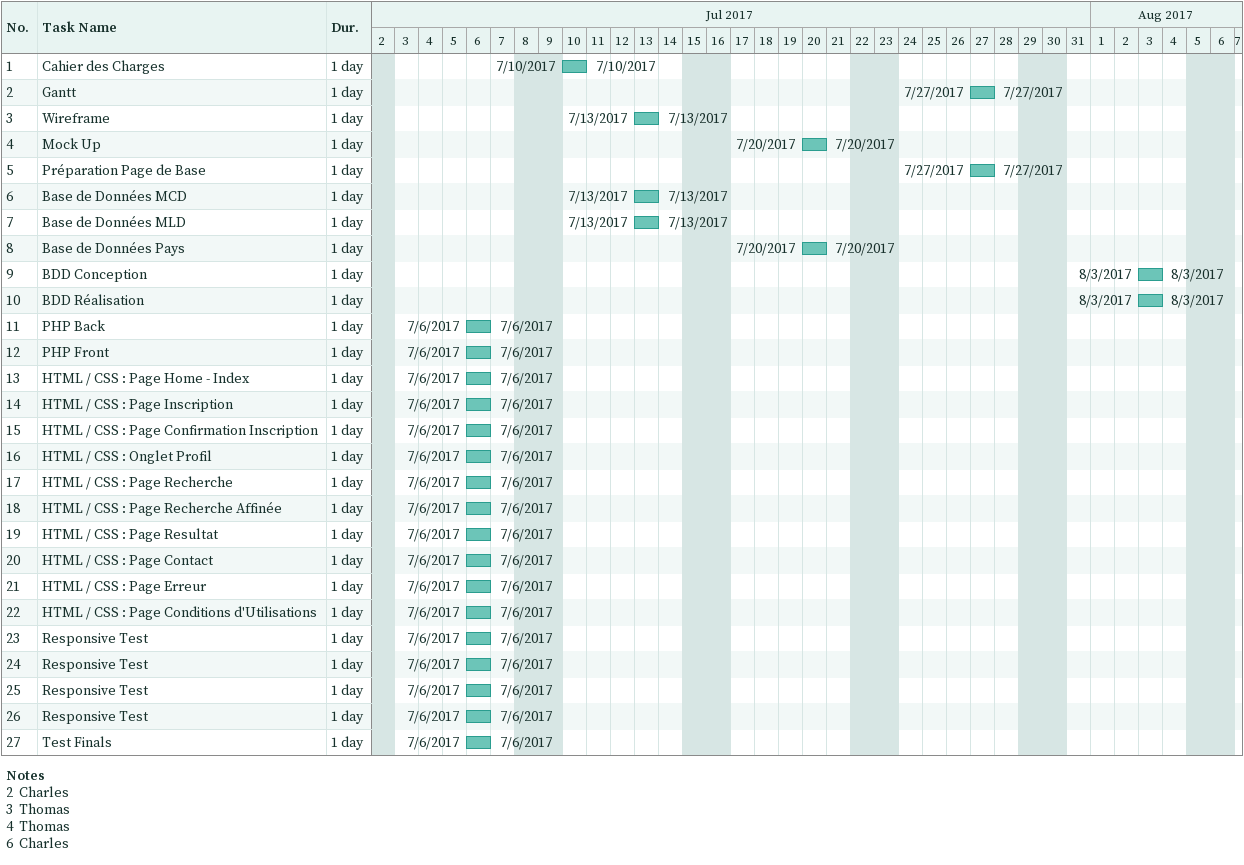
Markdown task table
| ID | Task | Duration | Start | Finish |
|---|---|---|---|---|
| 1 | Cahier des Charges | 1d | 2017-07-10 | 2017-07-10 |
| 2 | Gantt | 1d | 2017-07-27 | 2017-07-27 |
| 3 | Wireframe | 1d | 2017-07-13 | 2017-07-13 |
| 4 | Mock Up | 1d | 2017-07-20 | 2017-07-20 |
| 5 | Préparation Page de Base | 1d | 2017-07-27 | 2017-07-27 |
| 6 | Base de Données MCD | 1d | 2017-07-13 | 2017-07-13 |
| 7 | Base de Données MLD | 1d | 2017-07-13 | 2017-07-13 |
| 8 | Base de Données Pays | 1d | 2017-07-20 | 2017-07-20 |
| 9 | BDD Conception | 1d | 2017-08-03 | 2017-08-03 |
| 10 | BDD Réalisation | 1d | 2017-08-03 | 2017-08-03 |
| 11 | PHP Back | 1d | 2017-07-06 | 2017-07-06 |
| 12 | PHP Front | 1d | 2017-07-06 | 2017-07-06 |
| 13 | HTML / CSS : Page Home - Index | 1d | 2017-07-06 | 2017-07-06 |
| 14 | HTML / CSS : Page Inscription | 1d | 2017-07-06 | 2017-07-06 |
| 15 | HTML / CSS : Page Confirmation Inscription | 1d | 2017-07-06 | 2017-07-06 |
| 16 | HTML / CSS : Onglet Profil | 1d | 2017-07-06 | 2017-07-06 |
| 17 | HTML / CSS : Page Recherche | 1d | 2017-07-06 | 2017-07-06 |
| 18 | HTML / CSS : Page Recherche Affinée | 1d | 2017-07-06 | 2017-07-06 |
| 19 | HTML / CSS : Page Resultat | 1d | 2017-07-06 | 2017-07-06 |
| 20 | HTML / CSS : Page Contact | 1d | 2017-07-06 | 2017-07-06 |
| 21 | HTML / CSS : Page Erreur | 1d | 2017-07-06 | 2017-07-06 |
| 22 | HTML / CSS : Page Conditions d'Utilisations | 1d | 2017-07-06 | 2017-07-06 |
| 23 | Responsive Test | 1d | 2017-07-06 | 2017-07-06 |
| 24 | Responsive Test | 1d | 2017-07-06 | 2017-07-06 |
| 25 | Responsive Test | 1d | 2017-07-06 | 2017-07-06 |
| 26 | Responsive Test | 1d | 2017-07-06 | 2017-07-06 |
| 27 | Test Finals | 1d | 2017-07-06 | 2017-07-06 |

Notes
- 2: Charles
- 3: Thomas
- 4: Thomas
- 6: Charles
